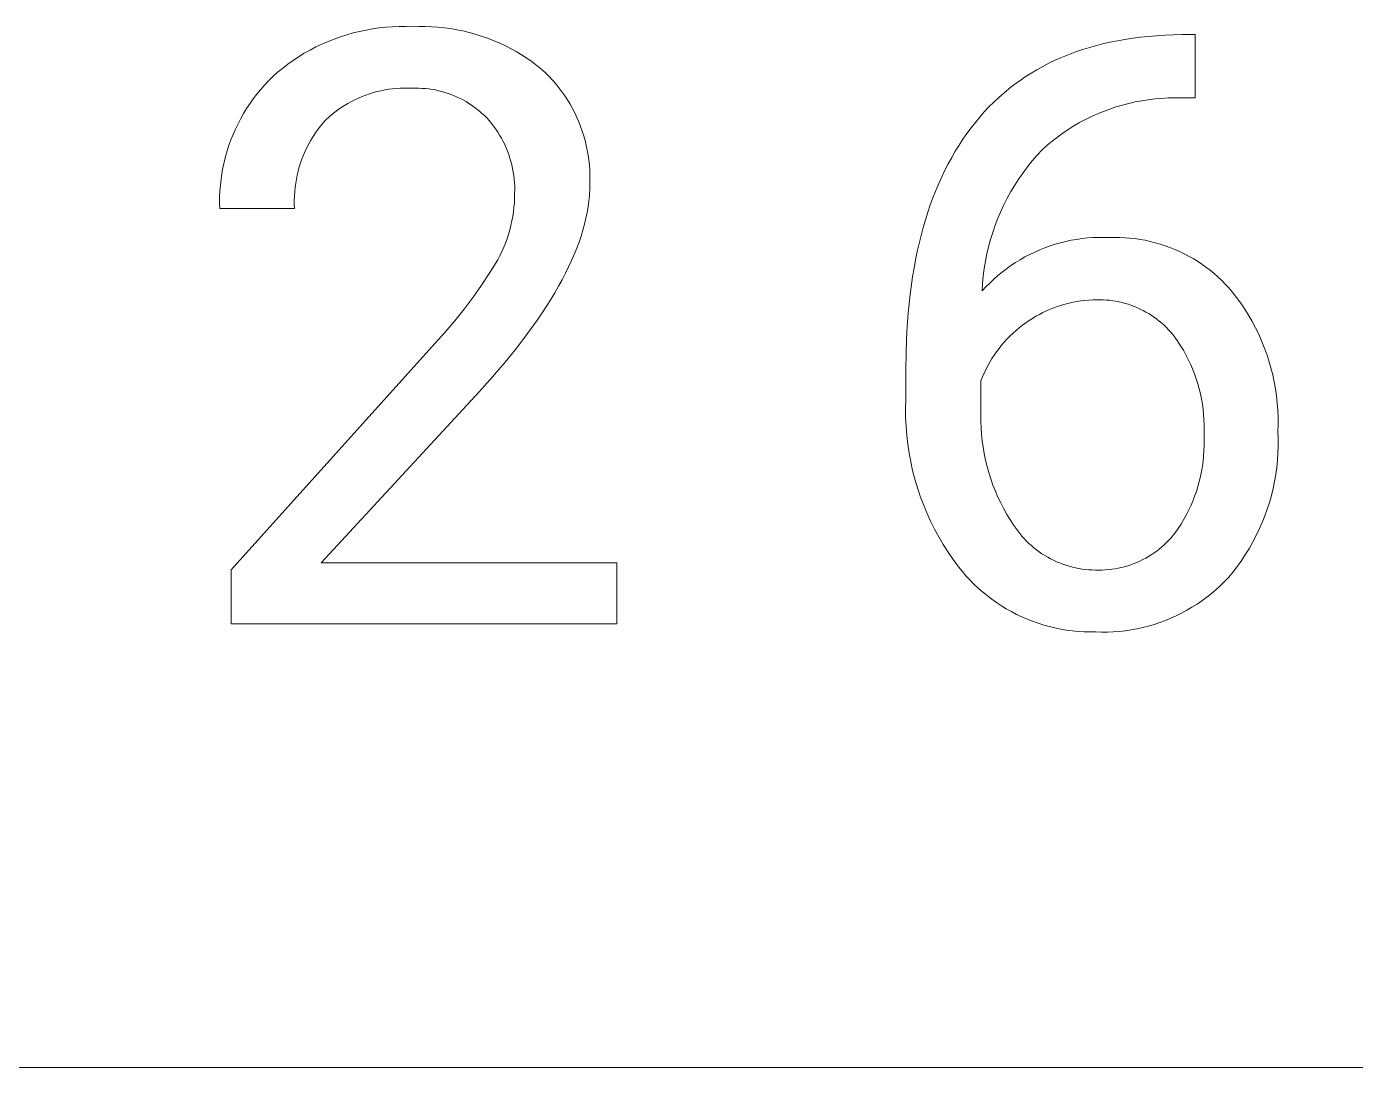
# Model space of a CAD drawing. Header units: millimetres. Extents: x 1383 to 4664, y -160 to 2132.
# Drawn here: x 3994.2 to 4064.3, y 23.5 to 78.4 of the extents above; entities that cross this region are included whole.
import ezdxf

# ---------------------------------------------------------------- set-up
doc = ezdxf.new("R2010")
doc.units = ezdxf.units.MM
doc.header["$MEASUREMENT"] = 0
doc.layers.add('Domyślny', color=7, linetype='Continuous', true_color=0x000000)

msp = doc.modelspace()

# ---------------------------------------------------------------- linework, layer by layer
at = {"layer": 'Domyślny', "color": 18, "lineweight": 15, "true_color": 0x000000}
for p, q in [((4010.459, 77.738), (4010.788, 77.856)), ((4010.788, 77.856), (4011.122, 77.963)), ((4011.122, 77.963), (4011.459, 78.058)), ((4011.459, 78.058), (4011.799, 78.142)), ((4011.799, 78.142), (4012.142, 78.213)), ((4012.142, 78.213), (4012.487, 78.273)), ((4012.487, 78.273), (4012.833, 78.321)), ((4012.833, 78.321), (4013.182, 78.357)), ((4013.182, 78.357), (4013.531, 78.381)), ((4013.531, 78.381), (4013.881, 78.393)), ((4013.881, 78.393), (4014.231, 78.393)), ((4014.231, 78.393), (4014.581, 78.381)), ((4014.581, 78.381), (4014.916, 78.393)), ((4014.916, 78.393), (4015.252, 78.395)), ((4015.252, 78.395), (4015.587, 78.384)), ((4015.587, 78.384), (4015.922, 78.363)), ((4015.922, 78.363), (4016.256, 78.33)), ((4016.256, 78.33), (4016.589, 78.286)), ((4016.589, 78.286), (4016.92, 78.23)), ((4016.92, 78.23), (4017.249, 78.164)), ((4017.249, 78.164), (4017.576, 78.086)), ((4017.576, 78.086), (4017.899, 77.997)), ((4017.899, 77.997), (4018.22, 77.897)), ((4018.22, 77.897), (4018.537, 77.786)), ((4052.58, 77.779), (4052.993, 77.832)), ((4052.993, 77.832), (4053.413, 77.877)), ((4053.413, 77.877), (4053.841, 77.914)), ((4053.841, 77.914), (4054.275, 77.942)), ((4054.275, 77.942), (4054.716, 77.961)), ((4054.716, 77.961), (4055.164, 77.971)), ((4055.164, 77.971), (4055.874, 77.971)), ((4055.874, 77.971), (4055.874, 74.628)), ((4008.882, 76.983), (4009.186, 77.155)), ((4009.186, 77.155), (4009.497, 77.317)), ((4009.497, 77.317), (4009.813, 77.469)), ((4009.813, 77.469), (4010.133, 77.609)), ((4010.133, 77.609), (4010.459, 77.738)), ((4018.537, 77.786), (4018.85, 77.665)), ((4018.85, 77.665), (4019.158, 77.533)), ((4019.158, 77.533), (4019.462, 77.391)), ((4019.462, 77.391), (4019.761, 77.238)), ((4019.761, 77.238), (4020.055, 77.076)), ((4049.524, 77.037), (4049.882, 77.16)), ((4049.882, 77.16), (4050.246, 77.275)), ((4050.246, 77.275), (4050.618, 77.38)), ((4050.618, 77.38), (4050.996, 77.477)), ((4050.996, 77.477), (4051.381, 77.566)), ((4051.381, 77.566), (4051.774, 77.645)), ((4051.774, 77.645), (4052.173, 77.716)), ((4052.173, 77.716), (4052.58, 77.779)), ((4008.006, 76.403), (4008.291, 76.606)), ((4008.291, 76.606), (4008.583, 76.8)), ((4008.583, 76.8), (4008.882, 76.983)), ((4020.055, 77.076), (4020.343, 76.903)), ((4020.343, 76.903), (4020.625, 76.721)), ((4020.625, 76.721), (4020.901, 76.53)), ((4020.901, 76.53), (4021.169, 76.329)), ((4047.841, 76.292), (4048.164, 76.458)), ((4048.164, 76.458), (4048.493, 76.616)), ((4048.493, 76.616), (4048.83, 76.765)), ((4048.83, 76.765), (4049.174, 76.906)), ((4049.174, 76.906), (4049.524, 77.037)), ((4006.978, 75.519), (4007.195, 75.737)), ((4007.195, 75.737), (4007.458, 75.968)), ((4007.458, 75.968), (4007.728, 76.19)), ((4007.728, 76.19), (4008.006, 76.403)), ((4021.169, 76.329), (4021.431, 76.119)), ((4021.431, 76.119), (4021.621, 75.94)), ((4021.621, 75.94), (4021.804, 75.754)), ((4021.804, 75.754), (4021.981, 75.563)), ((4046.62, 75.54), (4046.915, 75.741)), ((4046.915, 75.741), (4047.217, 75.933)), ((4047.217, 75.933), (4047.526, 76.117)), ((4047.526, 76.117), (4047.841, 76.292)), ((4006.372, 74.822), (4006.566, 75.061)), ((4006.566, 75.061), (4006.768, 75.293)), ((4006.768, 75.293), (4006.978, 75.519)), ((4012.925, 75.01), (4012.722, 74.963)), ((4013.129, 75.051), (4012.925, 75.01)), ((4013.335, 75.084), (4013.129, 75.051)), ((4013.541, 75.11), (4013.335, 75.084)), ((4013.749, 75.13), (4013.541, 75.11)), ((4013.956, 75.142), (4013.749, 75.13)), ((4014.165, 75.147), (4013.956, 75.142)), ((4014.373, 75.145), (4014.165, 75.147)), ((4014.581, 75.136), (4014.373, 75.145)), ((4014.755, 75.141), (4014.581, 75.136)), ((4014.929, 75.14), (4014.755, 75.141)), ((4015.103, 75.134), (4014.929, 75.14)), ((4015.277, 75.121), (4015.103, 75.134)), ((4015.45, 75.103), (4015.277, 75.121)), ((4015.622, 75.079), (4015.45, 75.103)), ((4015.794, 75.048), (4015.622, 75.079)), ((4015.964, 75.012), (4015.794, 75.048)), ((4016.133, 74.97), (4015.964, 75.012)), ((4021.981, 75.563), (4022.151, 75.366)), ((4022.151, 75.366), (4022.314, 75.163)), ((4022.314, 75.163), (4022.471, 74.954)), ((4045.778, 74.884), (4046.052, 75.111)), ((4046.052, 75.111), (4046.333, 75.33)), ((4046.333, 75.33), (4046.62, 75.54)), ((4005.838, 74.069), (4006.008, 74.326)), ((4006.008, 74.326), (4006.185, 74.577)), ((4006.185, 74.577), (4006.372, 74.822)), ((4011.181, 74.342), (4011.002, 74.236)), ((4011.364, 74.443), (4011.181, 74.342)), ((4011.55, 74.537), (4011.364, 74.443)), ((4011.739, 74.624), (4011.55, 74.537)), ((4011.93, 74.705), (4011.739, 74.624)), ((4012.125, 74.78), (4011.93, 74.705)), ((4012.322, 74.848), (4012.125, 74.78)), ((4012.521, 74.909), (4012.322, 74.848)), ((4012.722, 74.963), (4012.521, 74.909)), ((4016.3, 74.923), (4016.133, 74.97)), ((4016.466, 74.87), (4016.3, 74.923)), ((4016.63, 74.811), (4016.466, 74.87)), ((4016.792, 74.746), (4016.63, 74.811)), ((4016.951, 74.676), (4016.792, 74.746)), ((4017.108, 74.601), (4016.951, 74.676)), ((4017.263, 74.521), (4017.108, 74.601)), ((4017.414, 74.435), (4017.263, 74.521)), ((4017.563, 74.344), (4017.414, 74.435)), ((4017.708, 74.248), (4017.563, 74.344)), ((4022.471, 74.954), (4022.621, 74.741)), ((4022.621, 74.741), (4022.763, 74.522)), ((4022.763, 74.522), (4022.898, 74.299)), ((4044.999, 74.151), (4045.252, 74.404)), ((4045.252, 74.404), (4045.511, 74.648)), ((4045.511, 74.648), (4045.778, 74.884)), ((4052.372, 74.34), (4052.034, 74.251)), ((4052.712, 74.416), (4052.372, 74.34)), ((4053.056, 74.482), (4052.712, 74.416)), ((4053.401, 74.535), (4053.056, 74.482)), ((4053.747, 74.577), (4053.401, 74.535)), ((4054.095, 74.607), (4053.747, 74.577)), ((4054.444, 74.626), (4054.095, 74.607)), ((4054.793, 74.633), (4054.444, 74.626)), ((4055.142, 74.628), (4054.793, 74.633)), ((4055.874, 74.628), (4055.142, 74.628)), ((4005.526, 73.538), (4005.678, 73.806)), ((4005.678, 73.806), (4005.838, 74.069)), ((4010.167, 73.616), (4010.014, 73.475)), ((4010.326, 73.751), (4010.167, 73.616)), ((4010.489, 73.881), (4010.326, 73.751)), ((4010.656, 74.005), (4010.489, 73.881)), ((4010.827, 74.123), (4010.656, 74.005)), ((4011.002, 74.236), (4010.827, 74.123)), ((4017.85, 74.147), (4017.708, 74.248)), ((4017.988, 74.041), (4017.85, 74.147)), ((4018.123, 73.931), (4017.988, 74.041)), ((4018.254, 73.816), (4018.123, 73.931)), ((4018.381, 73.697), (4018.254, 73.816)), ((4018.503, 73.573), (4018.381, 73.697)), ((4022.898, 74.299), (4023.025, 74.072)), ((4023.025, 74.072), (4023.145, 73.84)), ((4023.145, 73.84), (4023.257, 73.605)), ((4023.257, 73.605), (4023.36, 73.366)), ((4044.282, 73.339), (4044.514, 73.618)), ((4044.514, 73.618), (4044.753, 73.889)), ((4044.753, 73.889), (4044.999, 74.151)), ((4050.399, 73.643), (4050.086, 73.489)), ((4050.717, 73.787), (4050.399, 73.643)), ((4051.04, 73.92), (4050.717, 73.787)), ((4051.368, 74.041), (4051.04, 73.92)), ((4051.699, 74.152), (4051.368, 74.041)), ((4052.034, 74.251), (4051.699, 74.152)), ((4005.127, 72.706), (4005.251, 72.988)), ((4005.251, 72.988), (4005.384, 73.265)), ((4005.384, 73.265), (4005.526, 73.538)), ((4009.595, 72.96), (4009.468, 72.779)), ((4009.729, 73.137), (4009.595, 72.96)), ((4009.868, 73.308), (4009.729, 73.137)), ((4010.014, 73.475), (4009.868, 73.308)), ((4018.63, 73.432), (4018.503, 73.573)), ((4018.752, 73.287), (4018.63, 73.432)), ((4018.869, 73.137), (4018.752, 73.287)), ((4018.98, 72.984), (4018.869, 73.137)), ((4019.086, 72.826), (4018.98, 72.984)), ((4023.36, 73.366), (4023.456, 73.123)), ((4023.456, 73.123), (4023.544, 72.878)), ((4043.837, 72.755), (4044.056, 73.051)), ((4044.056, 73.051), (4044.282, 73.339)), ((4049.179, 72.965), (4048.889, 72.77)), ((4049.475, 73.15), (4049.179, 72.965)), ((4049.778, 73.324), (4049.475, 73.15)), ((4050.086, 73.489), (4049.778, 73.324)), ((4004.908, 72.13), (4005.012, 72.42)), ((4005.012, 72.42), (4005.127, 72.706)), ((4009.123, 72.212), (4009.022, 72.015)), ((4009.232, 72.405), (4009.123, 72.212)), ((4009.346, 72.594), (4009.232, 72.405)), ((4009.468, 72.779), (4009.346, 72.594)), ((4019.187, 72.666), (4019.086, 72.826)), ((4019.282, 72.502), (4019.187, 72.666)), ((4019.372, 72.334), (4019.282, 72.502)), ((4019.456, 72.164), (4019.372, 72.334)), ((4023.544, 72.878), (4023.623, 72.63)), ((4023.623, 72.63), (4023.694, 72.379)), ((4023.694, 72.379), (4023.756, 72.126)), ((4043.422, 72.141), (4043.626, 72.452)), ((4043.626, 72.452), (4043.837, 72.755)), ((4048.33, 72.351), (4048.061, 72.128)), ((4048.606, 72.565), (4048.33, 72.351)), ((4048.889, 72.77), (4048.606, 72.565)), ((4004.653, 71.243), (4004.728, 71.542)), ((4004.728, 71.542), (4004.813, 71.838)), ((4004.813, 71.838), (4004.908, 72.13)), ((4008.839, 71.612), (4008.759, 71.406)), ((4008.927, 71.815), (4008.839, 71.612)), ((4009.022, 72.015), (4008.927, 71.815)), ((4019.534, 71.991), (4019.456, 72.164)), ((4019.605, 71.815), (4019.534, 71.991)), ((4019.671, 71.637), (4019.605, 71.815)), ((4019.731, 71.457), (4019.671, 71.637)), ((4023.756, 72.126), (4023.81, 71.871)), ((4023.81, 71.871), (4023.855, 71.614)), ((4023.855, 71.614), (4023.892, 71.356)), ((4043.034, 71.494), (4043.224, 71.821)), ((4043.224, 71.821), (4043.422, 72.141)), ((4047.533, 71.607), (4047.277, 71.308)), ((4047.8, 71.896), (4047.533, 71.607)), ((4048.061, 72.128), (4047.8, 71.896)), ((4004.533, 70.639), (4004.588, 70.942)), ((4004.588, 70.942), (4004.653, 71.243)), ((4008.619, 70.986), (4008.559, 70.773)), ((4008.685, 71.197), (4008.619, 70.986)), ((4008.759, 71.406), (4008.685, 71.197)), ((4019.784, 71.275), (4019.731, 71.457)), ((4019.832, 71.092), (4019.784, 71.275)), ((4019.872, 70.906), (4019.832, 71.092)), ((4019.907, 70.72), (4019.872, 70.906)), ((4023.892, 71.356), (4023.92, 71.097)), ((4023.92, 71.097), (4023.939, 70.837)), ((4023.939, 70.837), (4023.95, 70.576)), ((4042.507, 70.466), (4042.676, 70.816)), ((4042.676, 70.816), (4042.852, 71.159)), ((4042.852, 71.159), (4043.034, 71.494)), ((4047.031, 71), (4046.795, 70.685)), ((4047.277, 71.308), (4047.031, 71)), ((4004.454, 70.029), (4004.488, 70.335)), ((4004.488, 70.335), (4004.533, 70.639)), ((4008.426, 70.123), (4008.397, 69.903)), ((4008.463, 70.341), (4008.426, 70.123)), ((4008.508, 70.558), (4008.463, 70.341)), ((4008.559, 70.773), (4008.508, 70.558)), ((4019.935, 70.532), (4019.907, 70.72)), ((4019.957, 70.344), (4019.935, 70.532)), ((4019.972, 70.154), (4019.957, 70.344)), ((4019.981, 69.965), (4019.972, 70.154)), ((4023.951, 70.316), (4023.944, 70.055)), ((4023.95, 70.576), (4023.951, 70.316)), ((4042.192, 69.741), (4042.346, 70.107)), ((4042.346, 70.107), (4042.507, 70.466)), ((4046.571, 70.361), (4046.357, 70.03)), ((4046.795, 70.685), (4046.571, 70.361)), ((4004.413, 69.107), (4004.416, 69.414)), ((4004.416, 69.414), (4004.43, 69.722)), ((4004.43, 69.722), (4004.454, 70.029)), ((4008.361, 69.462), (4008.354, 69.241)), ((4008.375, 69.683), (4008.361, 69.462)), ((4008.397, 69.903), (4008.375, 69.683)), ((4019.974, 69.342), (4019.978, 69.585)), ((4019.978, 69.585), (4019.983, 69.775)), ((4019.983, 69.775), (4019.981, 69.965)), ((4023.922, 69.477), (4023.909, 69.33)), ((4023.932, 69.623), (4023.922, 69.477)), ((4023.939, 69.768), (4023.932, 69.623)), ((4023.943, 69.912), (4023.939, 69.768)), ((4023.944, 70.055), (4023.943, 69.912)), ((4042.045, 69.366), (4042.192, 69.741)), ((4046.155, 69.692), (4045.965, 69.347)), ((4046.357, 70.03), (4046.155, 69.692)), ((4004.42, 68.799), (4004.413, 69.107)), ((4008.364, 68.799), (4004.42, 68.799)), ((4008.354, 69.241), (4008.355, 69.02)), ((4008.355, 69.02), (4008.364, 68.799)), ((4019.912, 68.616), (4019.94, 68.857)), ((4019.94, 68.857), (4019.961, 69.1)), ((4019.961, 69.1), (4019.974, 69.342)), ((4023.853, 68.884), (4023.802, 68.582)), ((4023.875, 69.033), (4023.853, 68.884)), ((4023.893, 69.182), (4023.875, 69.033)), ((4023.909, 69.33), (4023.893, 69.182)), ((4041.772, 68.594), (4041.905, 68.984)), ((4041.905, 68.984), (4042.045, 69.366)), ((4045.787, 68.996), (4045.621, 68.639)), ((4045.965, 69.347), (4045.787, 68.996)), ((4019.778, 67.899), (4019.83, 68.137)), ((4019.83, 68.137), (4019.875, 68.376)), ((4019.875, 68.376), (4019.912, 68.616)), ((4023.739, 68.277), (4023.665, 67.969)), ((4023.802, 68.582), (4023.739, 68.277)), ((4041.529, 67.789), (4041.647, 68.196)), ((4041.647, 68.196), (4041.772, 68.594)), ((4045.468, 68.276), (4045.326, 67.908)), ((4045.621, 68.639), (4045.468, 68.276)), ((4019.574, 67.199), (4019.65, 67.43)), ((4019.65, 67.43), (4019.718, 67.664)), ((4019.718, 67.664), (4019.778, 67.899)), ((4023.483, 67.341), (4023.374, 67.022)), ((4023.58, 67.657), (4023.483, 67.341)), ((4023.665, 67.969), (4023.58, 67.657)), ((4041.314, 66.954), (4041.418, 67.376)), ((4041.418, 67.376), (4041.529, 67.789)), ((4045.198, 67.536), (4045.082, 67.16)), ((4045.326, 67.908), (4045.198, 67.536)), ((4019.301, 66.523), (4019.399, 66.746)), ((4019.399, 66.746), (4019.49, 66.971)), ((4019.49, 66.971), (4019.574, 67.199)), ((4023.255, 66.7), (4023.123, 66.374)), ((4023.374, 67.022), (4023.255, 66.7)), ((4041.217, 66.524), (4041.314, 66.954)), ((4044.98, 66.779), (4044.89, 66.396)), ((4045.082, 67.16), (4044.98, 66.779)), ((4047.414, 66.496), (4047.678, 66.612)), ((4047.678, 66.612), (4047.947, 66.72)), ((4047.947, 66.72), (4048.219, 66.818)), ((4048.219, 66.818), (4048.494, 66.907)), ((4048.494, 66.907), (4048.773, 66.986)), ((4048.773, 66.986), (4049.053, 67.056)), ((4049.053, 67.056), (4049.336, 67.116)), ((4049.336, 67.116), (4049.621, 67.167)), ((4049.621, 67.167), (4049.907, 67.208)), ((4049.907, 67.208), (4050.195, 67.239)), ((4050.195, 67.239), (4050.484, 67.26)), ((4050.484, 67.26), (4050.773, 67.271)), ((4050.773, 67.271), (4051.062, 67.272)), ((4051.062, 67.272), (4051.351, 67.264)), ((4051.351, 67.264), (4051.623, 67.27)), ((4051.623, 67.27), (4051.894, 67.267)), ((4051.894, 67.267), (4052.166, 67.255)), ((4052.166, 67.255), (4052.437, 67.234)), ((4052.437, 67.234), (4052.707, 67.203)), ((4052.707, 67.203), (4052.975, 67.164)), ((4052.975, 67.164), (4053.243, 67.115)), ((4053.243, 67.115), (4053.508, 67.058)), ((4053.508, 67.058), (4053.771, 66.991)), ((4053.771, 66.991), (4054.032, 66.916)), ((4054.032, 66.916), (4054.291, 66.832)), ((4054.291, 66.832), (4054.546, 66.739)), ((4054.546, 66.739), (4054.798, 66.638)), ((4054.798, 66.638), (4055.047, 66.528)), ((4018.669, 65.416), (4019.082, 66.089)), ((4019.082, 66.089), (4019.195, 66.304)), ((4019.195, 66.304), (4019.301, 66.523)), ((4022.981, 66.044), (4022.827, 65.711)), ((4023.123, 66.374), (4022.981, 66.044)), ((4041.045, 65.641), (4041.127, 66.086)), ((4041.127, 66.086), (4041.217, 66.524)), ((4044.814, 66.01), (4044.751, 65.621)), ((4044.89, 66.396), (4044.814, 66.01)), ((4046.158, 65.781), (4046.399, 65.941)), ((4046.399, 65.941), (4046.645, 66.092)), ((4046.645, 66.092), (4046.897, 66.236)), ((4046.897, 66.236), (4047.153, 66.37)), ((4047.153, 66.37), (4047.414, 66.496)), ((4055.047, 66.528), (4055.291, 66.41)), ((4055.291, 66.41), (4055.532, 66.284)), ((4055.532, 66.284), (4055.768, 66.149)), ((4055.768, 66.149), (4055.999, 66.007)), ((4055.999, 66.007), (4056.226, 65.857)), ((4018.235, 64.756), (4018.669, 65.416)), ((4022.661, 65.375), (4022.484, 65.035)), ((4022.827, 65.711), (4022.661, 65.375)), ((4040.969, 65.187), (4041.045, 65.641)), ((4044.701, 65.23), (4044.665, 64.838)), ((4044.751, 65.621), (4044.701, 65.23)), ((4045.253, 65.062), (4045.47, 65.253)), ((4045.47, 65.253), (4045.693, 65.437)), ((4045.693, 65.437), (4045.923, 65.613)), ((4045.923, 65.613), (4046.158, 65.781)), ((4056.226, 65.857), (4056.447, 65.7)), ((4056.447, 65.7), (4056.663, 65.535)), ((4056.663, 65.535), (4056.873, 65.363)), ((4056.873, 65.363), (4057.077, 65.183)), ((4017.781, 64.11), (4018.235, 64.756)), ((4022.296, 64.691), (4022.096, 64.345)), ((4022.484, 65.035), (4022.296, 64.691)), ((4040.84, 64.256), (4040.969, 65.187)), ((4044.665, 64.838), (4044.643, 64.445)), ((4044.643, 64.445), (4044.839, 64.657)), ((4044.839, 64.657), (4045.042, 64.863)), ((4045.042, 64.863), (4045.253, 65.062)), ((4057.077, 65.183), (4057.275, 64.997)), ((4057.275, 64.997), (4057.467, 64.805)), ((4057.467, 64.805), (4057.652, 64.606)), ((4057.652, 64.606), (4057.83, 64.401)), ((4017.307, 63.478), (4017.781, 64.11)), ((4021.885, 63.994), (4021.663, 63.641)), ((4022.096, 64.345), (4021.885, 63.994)), ((4040.74, 63.294), (4040.84, 64.256)), ((4049.226, 63.806), (4049.022, 63.754)), ((4049.432, 63.851), (4049.226, 63.806)), ((4049.638, 63.889), (4049.432, 63.851)), ((4049.846, 63.92), (4049.638, 63.889)), ((4050.055, 63.944), (4049.846, 63.92)), ((4050.265, 63.961), (4050.055, 63.944)), ((4050.474, 63.972), (4050.265, 63.961)), ((4050.685, 63.975), (4050.474, 63.972)), ((4050.854, 63.977), (4050.685, 63.975)), ((4051.023, 63.973), (4050.854, 63.977)), ((4051.192, 63.964), (4051.023, 63.973)), ((4051.361, 63.949), (4051.192, 63.964)), ((4051.529, 63.928), (4051.361, 63.949)), ((4051.696, 63.901), (4051.529, 63.928)), ((4051.862, 63.869), (4051.696, 63.901)), ((4052.027, 63.831), (4051.862, 63.869)), ((4052.191, 63.788), (4052.027, 63.831)), ((4057.83, 64.401), (4058.062, 64.102)), ((4058.062, 64.102), (4058.284, 63.796)), ((4058.284, 63.796), (4058.494, 63.482)), ((4016.814, 62.862), (4017.307, 63.478)), ((4021.429, 63.284), (4021.183, 62.923)), ((4021.663, 63.641), (4021.429, 63.284)), ((4040.668, 62.3), (4040.74, 63.294)), ((4047.476, 63.107), (4047.296, 62.998)), ((4047.659, 63.21), (4047.476, 63.107)), ((4047.846, 63.307), (4047.659, 63.21)), ((4048.035, 63.397), (4047.846, 63.307)), ((4048.228, 63.482), (4048.035, 63.397)), ((4048.423, 63.56), (4048.228, 63.482)), ((4048.621, 63.631), (4048.423, 63.56)), ((4048.82, 63.696), (4048.621, 63.631)), ((4049.022, 63.754), (4048.82, 63.696)), ((4052.353, 63.739), (4052.191, 63.788)), ((4052.513, 63.684), (4052.353, 63.739)), ((4052.672, 63.625), (4052.513, 63.684)), ((4052.828, 63.56), (4052.672, 63.625)), ((4052.982, 63.489), (4052.828, 63.56)), ((4053.133, 63.414), (4052.982, 63.489)), ((4053.282, 63.333), (4053.133, 63.414)), ((4053.428, 63.248), (4053.282, 63.333)), ((4053.571, 63.157), (4053.428, 63.248)), ((4053.711, 63.062), (4053.571, 63.157)), ((4058.494, 63.482), (4058.694, 63.161)), ((4058.694, 63.161), (4058.883, 62.833)), ((4016.302, 62.26), (4016.814, 62.862)), ((4021.183, 62.923), (4020.658, 62.192)), ((4046.598, 62.501), (4046.43, 62.362)), ((4046.771, 62.634), (4046.598, 62.501)), ((4046.948, 62.762), (4046.771, 62.634)), ((4047.12, 62.883), (4046.948, 62.762)), ((4047.296, 62.998), (4047.12, 62.883)), ((4053.848, 62.962), (4053.711, 63.062)), ((4053.981, 62.857), (4053.848, 62.962)), ((4054.11, 62.748), (4053.981, 62.857)), ((4054.236, 62.635), (4054.11, 62.748)), ((4054.358, 62.517), (4054.236, 62.635)), ((4054.476, 62.396), (4054.358, 62.517)), ((4054.59, 62.27), (4054.476, 62.396)), ((4058.883, 62.833), (4059.06, 62.499)), ((4059.06, 62.499), (4059.226, 62.159)), ((4015.772, 61.675), (4016.302, 62.26)), ((4020.658, 62.192), (4020.087, 61.447)), ((4040.625, 61.274), (4040.668, 62.3)), ((4045.807, 61.75), (4045.665, 61.584)), ((4045.955, 61.911), (4045.807, 61.75)), ((4046.108, 62.066), (4045.955, 61.911)), ((4046.267, 62.217), (4046.108, 62.066)), ((4046.43, 62.362), (4046.267, 62.217)), ((4054.699, 62.141), (4054.59, 62.27)), ((4054.804, 62.008), (4054.699, 62.141)), ((4054.961, 61.782), (4054.804, 62.008)), ((4055.111, 61.551), (4054.961, 61.782)), ((4059.226, 62.159), (4059.38, 61.814)), ((4059.38, 61.814), (4059.522, 61.463)), ((4005.021, 49.722), (4015.772, 61.675)), ((4020.087, 61.447), (4019.47, 60.688)), ((4040.611, 60.216), (4040.625, 61.274)), ((4045.273, 61.06), (4045.154, 60.877)), ((4045.398, 61.239), (4045.273, 61.06)), ((4045.528, 61.414), (4045.398, 61.239)), ((4045.665, 61.584), (4045.528, 61.414)), ((4055.252, 61.315), (4055.111, 61.551)), ((4055.386, 61.075), (4055.252, 61.315)), ((4055.512, 60.83), (4055.386, 61.075)), ((4059.522, 61.463), (4059.652, 61.108)), ((4059.652, 61.108), (4059.769, 60.748)), ((4019.47, 60.688), (4018.807, 59.915)), ((4044.836, 60.304), (4044.743, 60.107)), ((4044.935, 60.499), (4044.836, 60.304)), ((4045.041, 60.69), (4044.935, 60.499)), ((4045.154, 60.877), (4045.041, 60.69)), ((4055.629, 60.581), (4055.512, 60.83)), ((4055.738, 60.328), (4055.629, 60.581)), ((4055.838, 60.071), (4055.738, 60.328)), ((4059.769, 60.748), (4059.874, 60.385)), ((4059.874, 60.385), (4059.967, 60.018)), ((4018.807, 59.915), (4018.099, 59.129)), ((4040.611, 58.709), (4040.611, 60.216)), ((4044.656, 59.906), (4044.577, 59.703)), ((4044.577, 59.703), (4044.577, 58.261)), ((4044.743, 60.107), (4044.656, 59.906)), ((4055.93, 59.812), (4055.838, 60.071)), ((4056.013, 59.549), (4055.93, 59.812)), ((4059.967, 60.018), (4060.047, 59.649)), ((4060.047, 59.649), (4060.114, 59.277)), ((4018.099, 59.129), (4009.773, 50.104)), ((4056.087, 59.284), (4056.013, 59.549)), ((4056.152, 59.017), (4056.087, 59.284)), ((4056.208, 58.747), (4056.152, 59.017)), ((4060.114, 59.277), (4060.168, 58.902)), ((4060.168, 58.902), (4060.209, 58.526)), ((4040.599, 58.237), (4040.611, 58.709)), ((4040.603, 57.766), (4040.599, 58.237)), ((4044.577, 58.261), (4044.566, 57.916)), ((4056.255, 58.476), (4056.208, 58.747)), ((4056.293, 58.203), (4056.255, 58.476)), ((4056.322, 57.93), (4056.293, 58.203)), ((4060.209, 58.526), (4060.238, 58.149)), ((4040.624, 57.294), (4040.603, 57.766)), ((4044.566, 57.916), (4044.567, 57.572)), ((4044.567, 57.572), (4044.58, 57.228)), ((4056.341, 57.655), (4056.322, 57.93)), ((4056.351, 57.38), (4056.341, 57.655)), ((4060.238, 58.149), (4060.253, 57.771)), ((4060.253, 57.771), (4060.256, 57.393)), ((4040.661, 56.824), (4040.624, 57.294)), ((4040.715, 56.356), (4040.661, 56.824)), ((4044.58, 57.228), (4044.604, 56.884)), ((4044.604, 56.884), (4044.64, 56.541)), ((4056.344, 56.829), (4056.352, 57.105)), ((4056.353, 56.556), (4056.344, 56.829)), ((4056.352, 57.105), (4056.351, 57.38)), ((4060.256, 57.393), (4060.245, 57.015)), ((4060.245, 57.015), (4060.257, 56.638)), ((4040.784, 55.889), (4040.715, 56.356)), ((4044.64, 56.541), (4044.687, 56.2)), ((4044.687, 56.2), (4044.746, 55.86)), ((4056.342, 56.01), (4056.352, 56.283)), ((4056.352, 56.283), (4056.353, 56.556)), ((4060.257, 56.26), (4060.244, 55.883)), ((4060.257, 56.638), (4060.257, 56.26)), ((4040.87, 55.426), (4040.784, 55.889)), ((4040.972, 54.965), (4040.87, 55.426)), ((4044.746, 55.86), (4044.816, 55.523)), ((4044.816, 55.523), (4044.898, 55.189)), ((4056.258, 55.194), (4056.295, 55.465)), ((4056.295, 55.465), (4056.323, 55.737)), ((4056.323, 55.737), (4056.342, 56.01)), ((4060.218, 55.507), (4060.179, 55.131)), ((4060.244, 55.883), (4060.218, 55.507)), ((4041.09, 54.509), (4040.972, 54.965)), ((4044.898, 55.189), (4044.991, 54.857)), ((4044.991, 54.857), (4045.095, 54.528)), ((4056.157, 54.657), (4056.212, 54.925)), ((4056.212, 54.925), (4056.258, 55.194)), ((4060.127, 54.757), (4060.062, 54.385)), ((4060.179, 55.131), (4060.127, 54.757)), ((4041.224, 54.056), (4041.09, 54.509)), ((4041.373, 53.609), (4041.224, 54.056)), ((4045.095, 54.528), (4045.211, 54.204)), ((4045.211, 54.204), (4045.337, 53.883)), ((4055.938, 53.867), (4056.02, 54.128)), ((4056.02, 54.128), (4056.093, 54.391)), ((4056.093, 54.391), (4056.157, 54.657)), ((4059.985, 54.016), (4059.895, 53.649)), ((4060.062, 54.385), (4059.985, 54.016)), ((4041.538, 53.167), (4041.373, 53.609)), ((4045.337, 53.883), (4045.474, 53.567)), ((4045.474, 53.567), (4045.621, 53.256)), ((4055.641, 53.103), (4055.749, 53.354)), ((4055.749, 53.354), (4055.848, 53.609)), ((4055.848, 53.609), (4055.938, 53.867)), ((4059.792, 53.286), (4059.677, 52.927)), ((4059.895, 53.649), (4059.792, 53.286)), ((4041.718, 52.731), (4041.538, 53.167)), ((4041.914, 52.302), (4041.718, 52.731)), ((4045.621, 53.256), (4045.779, 52.95)), ((4045.779, 52.95), (4045.948, 52.649)), ((4045.948, 52.649), (4046.126, 52.354)), ((4055.269, 52.373), (4055.401, 52.612)), ((4055.401, 52.612), (4055.525, 52.856)), ((4055.525, 52.856), (4055.641, 53.103)), ((4059.677, 52.927), (4059.55, 52.571)), ((4042.124, 51.88), (4041.914, 52.302)), ((4042.348, 51.465), (4042.124, 51.88)), ((4046.126, 52.354), (4046.314, 52.066)), ((4046.314, 52.066), (4046.413, 51.92)), ((4046.413, 51.92), (4046.517, 51.778)), ((4054.826, 51.683), (4054.981, 51.908)), ((4054.981, 51.908), (4055.129, 52.138)), ((4055.129, 52.138), (4055.269, 52.373)), ((4059.26, 51.875), (4059.097, 51.534)), ((4059.411, 52.22), (4059.26, 51.875)), ((4059.55, 52.571), (4059.411, 52.22)), ((4042.587, 51.058), (4042.348, 51.465)), ((4046.517, 51.778), (4046.626, 51.64)), ((4046.626, 51.64), (4046.739, 51.505)), ((4046.739, 51.505), (4046.857, 51.374)), ((4046.857, 51.374), (4046.979, 51.247)), ((4046.979, 51.247), (4047.106, 51.125)), ((4054.368, 51.169), (4054.489, 51.291)), ((4054.489, 51.291), (4054.606, 51.418)), ((4054.606, 51.418), (4054.718, 51.549)), ((4054.718, 51.549), (4054.826, 51.683)), ((4058.922, 51.199), (4058.736, 50.871)), ((4059.097, 51.534), (4058.922, 51.199)), ((4042.84, 50.66), (4042.587, 51.058)), ((4043.106, 50.271), (4042.84, 50.66)), ((4047.106, 51.125), (4047.236, 51.006)), ((4047.236, 51.006), (4047.371, 50.893)), ((4047.371, 50.893), (4047.509, 50.783)), ((4047.509, 50.783), (4047.651, 50.679)), ((4047.651, 50.679), (4047.796, 50.579)), ((4047.796, 50.579), (4047.944, 50.485)), ((4047.944, 50.485), (4048.096, 50.395)), ((4053.416, 50.433), (4053.563, 50.524)), ((4053.563, 50.524), (4053.706, 50.62)), ((4053.706, 50.62), (4053.846, 50.721)), ((4053.846, 50.721), (4053.982, 50.826)), ((4053.982, 50.826), (4054.115, 50.936)), ((4054.115, 50.936), (4054.243, 51.05)), ((4054.243, 51.05), (4054.368, 51.169)), ((4058.539, 50.549), (4058.331, 50.234)), ((4058.736, 50.871), (4058.539, 50.549)), ((4009.773, 50.104), (4025.376, 50.104)), ((4025.376, 50.104), (4025.376, 46.881)), ((4043.386, 49.891), (4043.106, 50.271)), ((4043.579, 49.652), (4043.386, 49.891)), ((4048.096, 50.395), (4048.25, 50.311)), ((4048.25, 50.311), (4048.408, 50.232)), ((4048.408, 50.232), (4048.568, 50.158)), ((4048.568, 50.158), (4048.73, 50.09)), ((4048.73, 50.09), (4048.894, 50.027)), ((4048.894, 50.027), (4049.061, 49.97)), ((4049.061, 49.97), (4049.229, 49.919)), ((4049.229, 49.919), (4049.399, 49.873)), ((4049.399, 49.873), (4049.571, 49.833)), ((4049.571, 49.833), (4049.744, 49.799)), ((4049.744, 49.799), (4049.917, 49.771)), ((4049.917, 49.771), (4050.092, 49.748)), ((4051.478, 49.757), (4051.649, 49.783)), ((4051.649, 49.783), (4051.818, 49.814)), ((4051.818, 49.814), (4051.986, 49.851)), ((4051.986, 49.851), (4052.153, 49.894)), ((4052.153, 49.894), (4052.318, 49.942)), ((4052.318, 49.942), (4052.482, 49.996)), ((4052.482, 49.996), (4052.643, 50.056)), ((4052.643, 50.056), (4052.803, 50.121)), ((4052.803, 50.121), (4052.96, 50.191)), ((4052.96, 50.191), (4053.115, 50.267)), ((4053.115, 50.267), (4053.267, 50.347)), ((4053.267, 50.347), (4053.416, 50.433)), ((4058.113, 49.926), (4057.884, 49.626)), ((4058.331, 50.234), (4058.113, 49.926)), ((4005.021, 46.881), (4005.021, 49.722)), ((4043.78, 49.419), (4043.579, 49.652)), ((4043.989, 49.193), (4043.78, 49.419)), ((4044.206, 48.975), (4043.989, 49.193)), ((4050.092, 49.748), (4050.267, 49.732)), ((4050.267, 49.732), (4050.443, 49.721)), ((4050.443, 49.721), (4050.619, 49.717)), ((4050.619, 49.717), (4050.791, 49.713)), ((4050.791, 49.713), (4050.964, 49.715)), ((4050.964, 49.715), (4051.136, 49.724)), ((4051.136, 49.724), (4051.307, 49.738)), ((4051.307, 49.738), (4051.478, 49.757)), ((4057.428, 49.108), (4057.203, 48.889)), ((4057.644, 49.334), (4057.428, 49.108)), ((4057.884, 49.626), (4057.644, 49.334)), ((4044.43, 48.764), (4044.206, 48.975)), ((4044.661, 48.561), (4044.43, 48.764)), ((4044.899, 48.366), (4044.661, 48.561)), ((4056.731, 48.476), (4056.485, 48.282)), ((4056.971, 48.678), (4056.731, 48.476)), ((4057.203, 48.889), (4056.971, 48.678)), ((4045.144, 48.179), (4044.899, 48.366)), ((4045.395, 48.001), (4045.144, 48.179)), ((4045.652, 47.832), (4045.395, 48.001)), ((4045.914, 47.672), (4045.652, 47.832)), ((4046.183, 47.521), (4045.914, 47.672)), ((4055.708, 47.752), (4055.437, 47.594)), ((4055.973, 47.92), (4055.708, 47.752)), ((4056.232, 48.096), (4055.973, 47.92)), ((4056.485, 48.282), (4056.232, 48.096)), ((4046.456, 47.379), (4046.183, 47.521)), ((4046.733, 47.247), (4046.456, 47.379)), ((4047.016, 47.124), (4046.733, 47.247)), ((4047.302, 47.012), (4047.016, 47.124)), ((4047.592, 46.909), (4047.302, 47.012)), ((4054.304, 47.059), (4054.01, 46.95)), ((4054.594, 47.178), (4054.304, 47.059)), ((4054.88, 47.307), (4054.594, 47.178)), ((4055.161, 47.446), (4054.88, 47.307)), ((4055.437, 47.594), (4055.161, 47.446)), ((4025.376, 46.881), (4005.021, 46.881)), ((4047.885, 46.816), (4047.592, 46.909)), ((4048.182, 46.734), (4047.885, 46.816)), ((4048.481, 46.661), (4048.182, 46.734)), ((4048.782, 46.6), (4048.481, 46.661)), ((4049.086, 46.548), (4048.782, 46.6)), ((4049.391, 46.507), (4049.086, 46.548)), ((4049.697, 46.477), (4049.391, 46.507)), ((4050.004, 46.457), (4049.697, 46.477)), ((4050.311, 46.448), (4050.004, 46.457)), ((4050.619, 46.45), (4050.311, 46.448)), ((4050.933, 46.441), (4050.619, 46.45)), ((4051.246, 46.443), (4050.933, 46.441)), ((4051.559, 46.457), (4051.246, 46.443)), ((4051.872, 46.481), (4051.559, 46.457)), ((4052.183, 46.516), (4051.872, 46.481)), ((4052.494, 46.561), (4052.183, 46.516)), ((4052.802, 46.618), (4052.494, 46.561)), ((4053.108, 46.685), (4052.802, 46.618)), ((4053.412, 46.763), (4053.108, 46.685)), ((4053.713, 46.851), (4053.412, 46.763)), ((4054.01, 46.95), (4053.713, 46.851)), ((3423.999, 23.471), (4663.943, 23.471))]:
    msp.add_line(p, q, dxfattribs=at)

doc.saveas('drawing.dxf')
